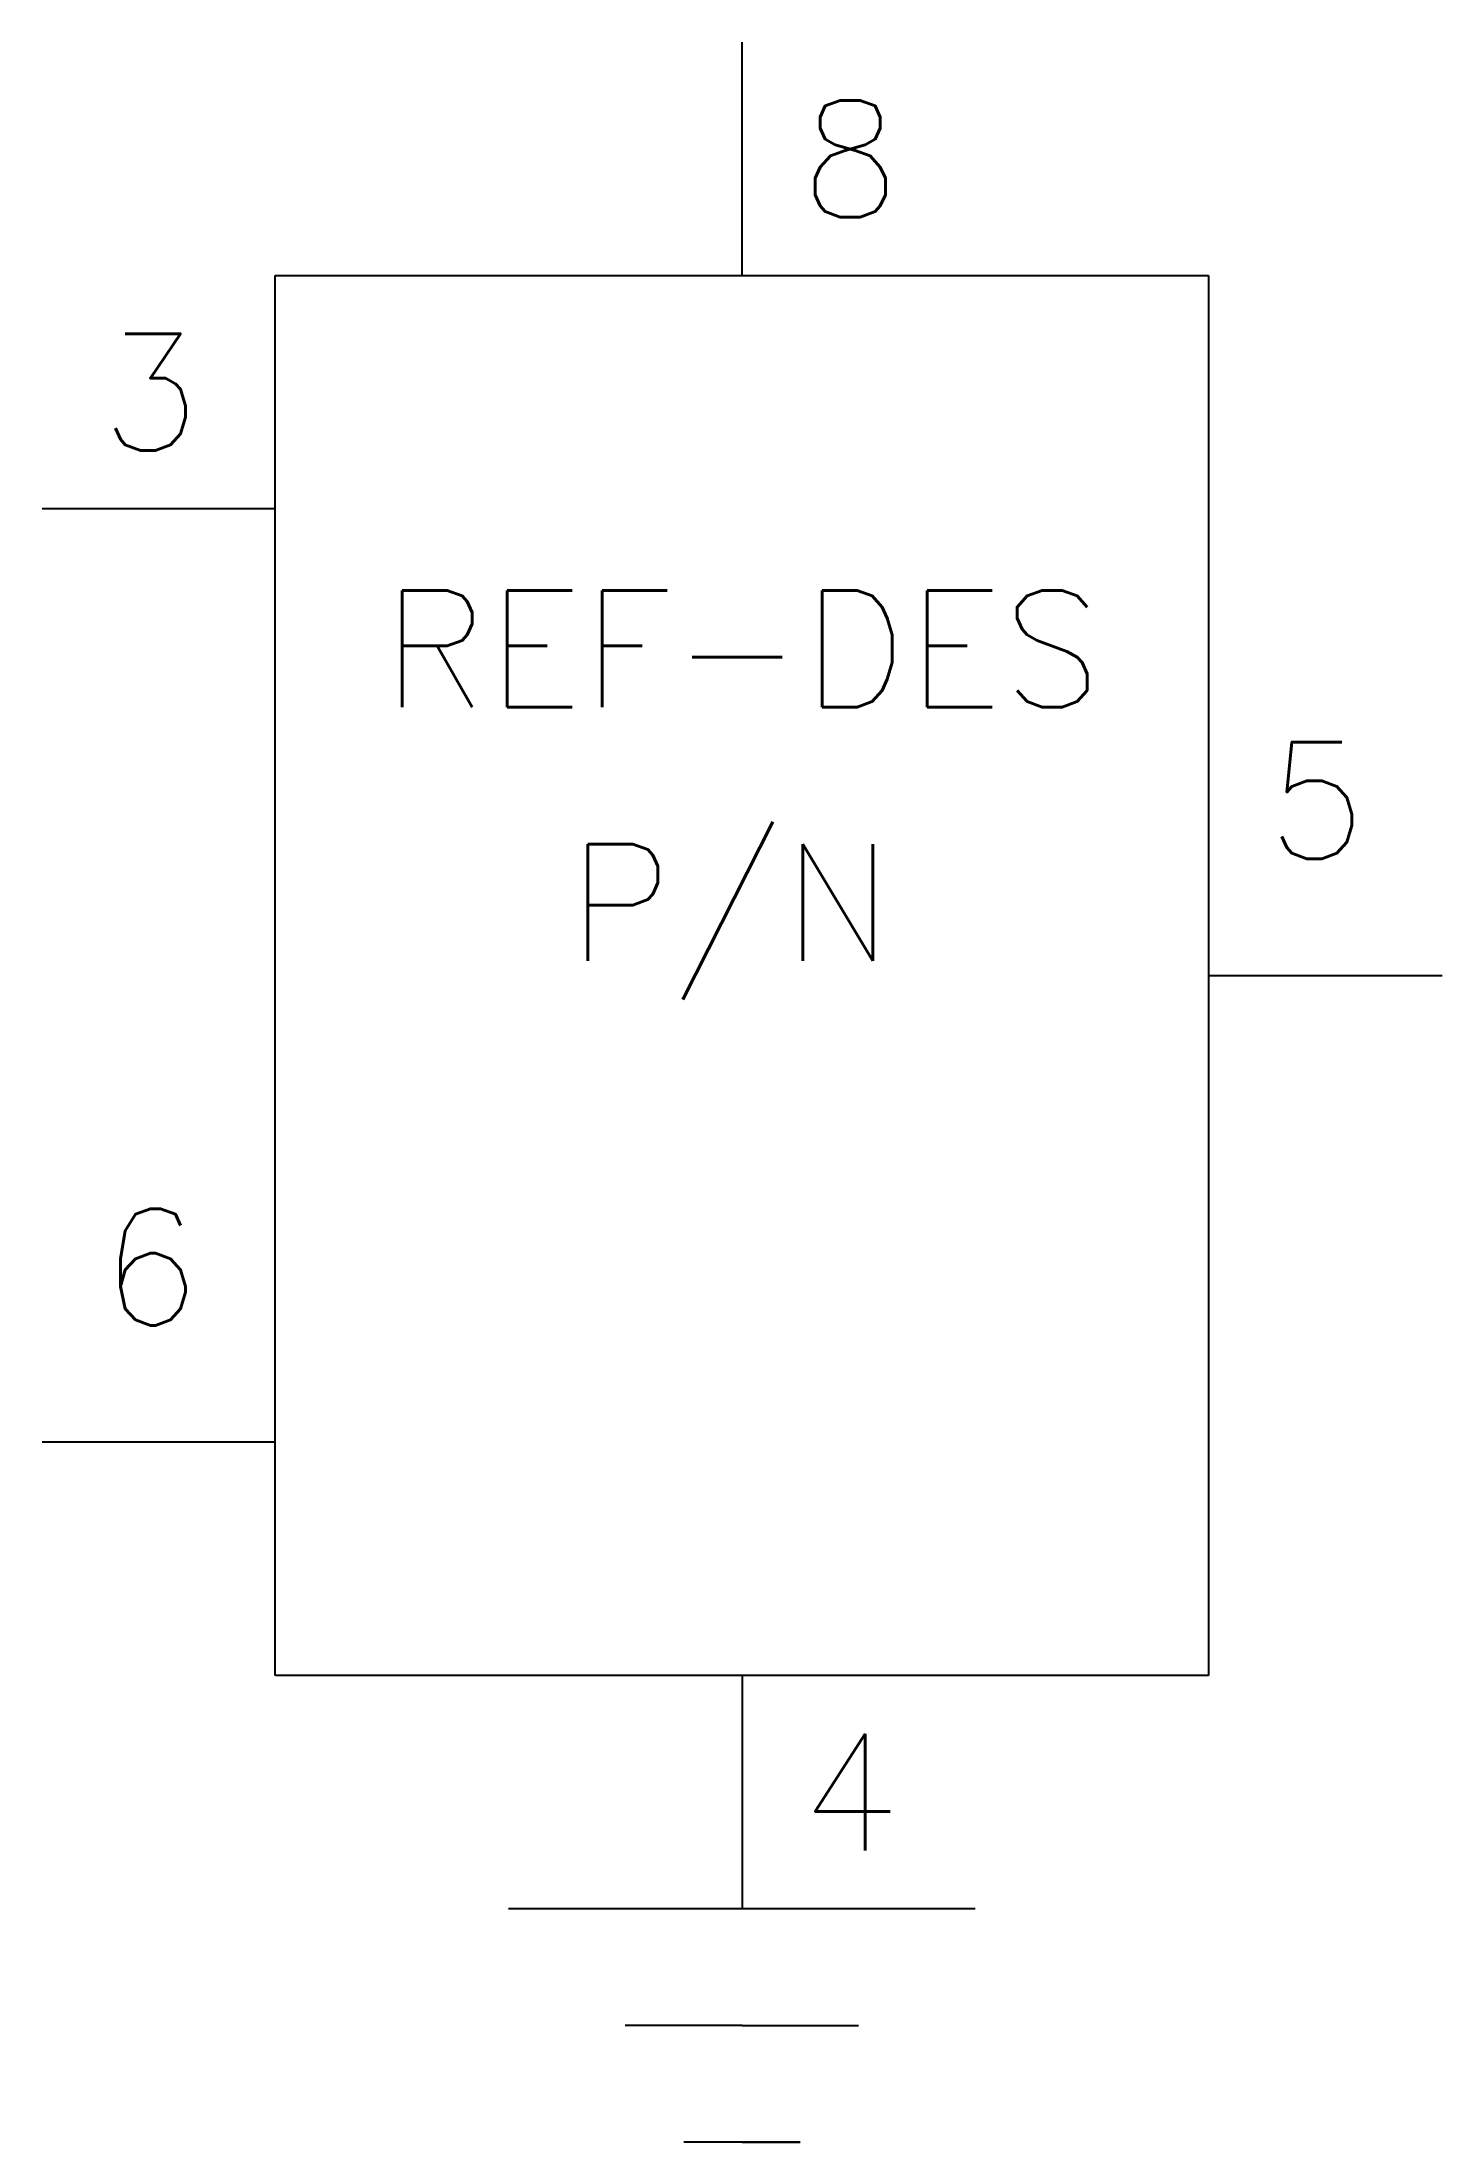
# Model space of a CAD drawing. Header units: inches. Extents: x 1.25 to 2.45, y 0.55 to 2.35.
import ezdxf
from ezdxf.enums import TextEntityAlignment as Align

# ---------------------------------------------------------------- set-up
doc = ezdxf.new("R2010")
doc.units = ezdxf.units.IN
doc.header["$MEASUREMENT"] = 0
for name, color, linetype in [('TEXT', 7, 'Continuous'), ('THICK', 1, 'Continuous'), ('THIN', 4, 'Continuous')]:
    doc.layers.add(name, color=color, linetype=linetype)
doc.styles.get("Standard").update_dxf_attribs({"font": 'simplex.shx'})

msp = doc.modelspace()

# ---------------------------------------------------------------- linework, layer by layer
at = {"layer": 'THICK'}
for p, q in [((1.45, 2.15), (2.25, 2.15)), ((1.45, 0.95), (1.45, 2.15)), ((2.25, 2.15), (2.25, 0.95)), ((2.25, 0.95), (1.45, 0.95))]:
    msp.add_line(p, q, dxfattribs=at)
at = {"layer": 'THIN'}
for p, q in [((1.85, 2.15), (1.85, 2.35)), ((1.45, 1.95), (1.25, 1.95)), ((2.25, 1.55), (2.45, 1.55)), ((1.45, 1.15), (1.25, 1.15)), ((1.85, 0.95), (1.85, 0.75)), ((2.05, 0.75), (1.65, 0.75)), ((1.85, 0.65), (1.75, 0.65)), ((1.85, 0.65), (1.95, 0.65)), ((1.9, 0.55), (1.8, 0.55)), ((1.85, 0.55), (1.9, 0.55))]:
    msp.add_line(p, q, dxfattribs=at)

# ---------------------------------------------------------------- texts
at = {"layer": 'TEXT', "char_height": 0.1, "attachment_point": 1}
for s, insert in [('8', (1.9, 2.3)), ('3', (1.3, 2.1)), ('5', (2.3, 1.75)), ('6', (1.3, 1.35)), ('4', (1.9, 0.9))]:
    msp.add_mtext_dynamic_manual_height_columns(s, width=0.7, gutter_width=1, heights=[0], dxfattribs=dict(at, insert=insert))
at = {"layer": 'TEXT'}
for tag, text, flags, p in [('REF-DES', 'U1', 4, (1.85, 1.75)), ('P/N', '74C932', 6, (1.8399, 1.5325))]:
    msp.add_attdef(tag, text=text, height=0.1, dxfattribs=dict(at, flags=flags)).set_placement(p, align=Align.BOTTOM_CENTER)

doc.saveas('drawing.dxf')
